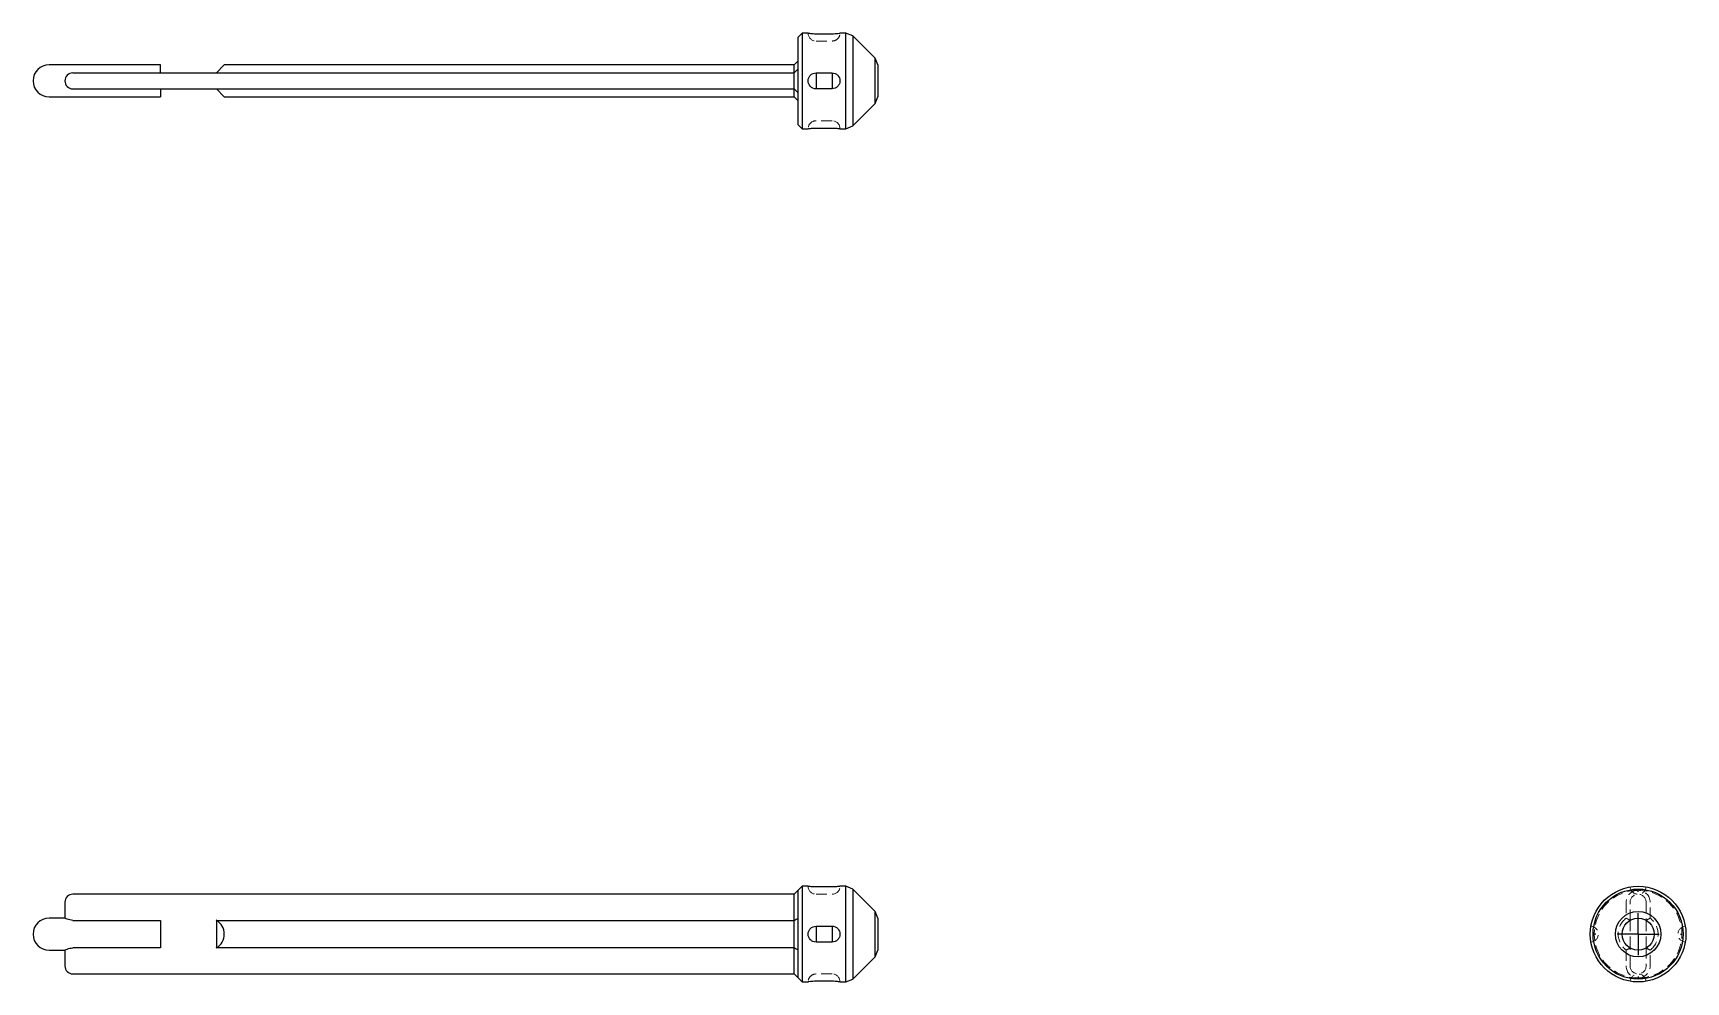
# Model space of a CAD drawing. Header units: millimetres. Extents: x 33 to 229, y 51 to 164.
import ezdxf

# ---------------------------------------------------------------- set-up
doc = ezdxf.new("R2010")
doc.units = ezdxf.units.MM
doc.linetypes.add('HIDDEN', pattern=[1.905, 1.27, -0.635])
doc.layers.add('10', color=7, linetype='Continuous')

# ---------------------------------------------------------------- blocks, each defined once
blk = doc.blocks.new('SW_CENTERMARKSYMBOL_0')
at = {"layer": '10', "color": 0}
for p, q in [((0, 5), (0, 5.19)), ((0, 0), (0, 2.5)), ((-5, 0), (-5.19, 0)), ((0, 0), (-2.5, 0)), ((0, 0), (0, -2.5)), ((0, 0), (2.5, 0)), ((5, 0), (5.19, 0)), ((0, -5), (0, -5.19))]:
    blk.add_line(p, q, dxfattribs=at)

msp = doc.modelspace()

# ---------------------------------------------------------------- linework, layer by layer
at = {"color": 7, "linetype": 'Continuous', "lineweight": 25}
for p, q in [((124.04, 163.66), (123.57, 163.19)), ((123.57, 158), (123.57, 163.19)), ((124.75, 163.66), (124.04, 163.66)), ((124.04, 163.66), (124.04, 152.34)), ((125.69, 163.58), (127.58, 163.58)), ((129.23, 163.66), (128.52, 163.66)), ((130.03, 163.33), (129.23, 163.66)), ((129.23, 152.34), (129.23, 163.66)), ((132.67, 160.69), (130.03, 163.33)), ((130.03, 163.33), (130.03, 152.67)), ((133, 159.89), (132.67, 160.69)), ((132.67, 155.31), (132.67, 160.69)), ((48.09, 159.89), (34.89, 159.89)), ((37.72, 158.94), (123.09, 158.94)), ((48.09, 158.94), (48.09, 159.89)), ((55.64, 159.89), (54.7, 158.94)), ((123.09, 159.89), (55.64, 159.89)), ((123.57, 160.36), (123.09, 159.89)), ((123.09, 158.94), (123.09, 159.89)), ((123.09, 158.94), (123.57, 159.42)), ((123.09, 157.06), (123.09, 158.94)), ((125.69, 158.94), (127.58, 158.94)), ((125.69, 158.94), (125.69, 157.06)), ((127.58, 158.94), (127.58, 157.06)), ((133, 159.89), (133, 156.11)), ((37.72, 157.06), (123.09, 157.06)), ((48.09, 157.06), (48.09, 156.11)), ((55.64, 156.11), (54.7, 157.06)), ((123.09, 157.06), (123.57, 156.58)), ((123.09, 156.11), (123.09, 157.06)), ((123.57, 152.81), (123.57, 158)), ((127.58, 157.06), (125.69, 157.06)), ((34.89, 156.11), (48.09, 156.11)), ((55.64, 156.11), (123.09, 156.11)), ((123.09, 156.11), (123.57, 155.64)), ((130.03, 152.67), (132.67, 155.31)), ((132.67, 155.31), (133, 156.11)), ((123.57, 152.81), (124.04, 152.34)), ((129.23, 152.34), (130.03, 152.67)), ((124.04, 152.34), (124.75, 152.34)), ((125.69, 152.42), (127.58, 152.42)), ((128.52, 152.34), (129.23, 152.34)), ((124.04, 62.66), (123.57, 62.19)), ((124.75, 62.66), (124.04, 62.66)), ((124.04, 62.66), (124.04, 57)), ((129.23, 62.66), (128.52, 62.66)), ((130.03, 62.33), (129.23, 62.66)), ((129.23, 57), (129.23, 62.66)), ((36.77, 60.77), (36.77, 58.89)), ((123.09, 61.72), (37.72, 61.72)), ((123.57, 62.19), (123.09, 61.72)), ((123.09, 60.77), (123.09, 61.72)), ((123.09, 58.63), (123.09, 60.77)), ((123.57, 51.81), (123.57, 62.19)), ((127.58, 62.58), (125.69, 62.58)), ((132.67, 59.69), (130.03, 62.33)), ((130.03, 62.33), (130.03, 51.67)), ((36.77, 58.89), (34.89, 58.89)), ((133, 58.89), (132.67, 59.69)), ((132.67, 54.31), (132.67, 59.69)), ((133, 58.89), (133, 57)), ((37.72, 58.63), (48.09, 58.63)), ((48.09, 58.63), (48.09, 55.37)), ((54.7, 58.63), (123.09, 58.63)), ((54.7, 58.63), (54.7, 55.37)), ((123.09, 55.37), (123.09, 58.63)), ((124.04, 57), (124.04, 51.34)), ((125.69, 57.94), (127.58, 57.94)), ((125.69, 57.94), (125.69, 56.06)), ((127.58, 57.94), (127.58, 56.06)), ((129.23, 51.34), (129.23, 57)), ((133, 57), (133, 55.11)), ((34.89, 55.11), (36.77, 55.11)), ((36.77, 55.11), (36.77, 53.23)), ((48.09, 55.37), (37.72, 55.37)), ((123.09, 55.37), (54.7, 55.37)), ((123.09, 53.23), (123.09, 55.37)), ((127.58, 56.06), (125.69, 56.06)), ((132.67, 54.31), (133, 55.11)), ((123.09, 52.28), (123.09, 53.23)), ((130.03, 51.67), (132.67, 54.31)), ((37.72, 52.28), (123.09, 52.28)), ((123.09, 52.28), (123.57, 51.81)), ((123.57, 51.81), (124.04, 51.34)), ((124.04, 51.34), (124.75, 51.34)), ((127.58, 51.42), (125.69, 51.42)), ((128.52, 51.34), (129.23, 51.34)), ((129.23, 51.34), (130.03, 51.67))]:
    msp.add_line(p, q, dxfattribs=at)
at = {"color": 7, "linetype": 'HIDDEN', "lineweight": 18}
for p, q in [((125.69, 162.72), (127.58, 162.72)), ((127.58, 153.28), (125.69, 153.28)), ((125.69, 61.72), (127.58, 61.72)), ((221.58, 60.77), (221.58, 58.89)), ((222.06, 58.63), (222.06, 60.77)), ((223.94, 60.77), (223.94, 58.63)), ((224.42, 58.89), (224.42, 60.77)), ((36.77, 58.89), (36.81, 58.87)), ((222.06, 58.63), (222.06, 55.37)), ((223.94, 58.63), (223.94, 55.37)), ((221.58, 55.11), (221.58, 53.23)), ((222.06, 53.23), (222.06, 55.37)), ((223.94, 55.37), (223.94, 53.23)), ((224.42, 53.23), (224.42, 55.11)), ((127.58, 52.28), (125.69, 52.28))]:
    msp.add_line(p, q, dxfattribs=at)
at = {"color": 7, "linetype": 'Continuous', "lineweight": 25}
for radius in [5.66, 5.33, 2.69, 1.89]:
    msp.add_circle((223, 57), radius, dxfattribs=at)
at = {"color": 7, "linetype": 'HIDDEN', "lineweight": 18}
for centre, radius, start, end in [((125.69, 163.66), 0.943, 180.0306, 270), ((127.58, 163.66), 0.943, 270, 0.0176), ((125.69, 152.34), 0.943, 90, 180.0233), ((127.58, 152.34), 0.943, 0.019, 90), ((125.69, 62.66), 0.943, 180.0285, 270), ((127.58, 62.66), 0.943, 270, 0), ((223, 57), 5.19, 90, 270), ((223, 60.77), 1.42, 90, 180), ((223, 62.66), 0.943, 184.7802, 355.2198), ((223, 60.77), 0.943, 0, 180), ((223, 57), 5.19, 270, 90), ((223, 60.77), 1.42, 0, 90), ((223, 57), 2.36, 126.8699, 233.1301), ((223, 57), 2.36, 306.8699, 53.1301), ((217.34, 57), 0.943, 274.7802, 85.2198), ((228.66, 57), 0.943, 94.7802, 265.2198), ((223, 53.23), 1.42, 180, 270), ((223, 53.23), 0.943, 180, 0), ((223, 53.23), 1.42, 270, 0), ((125.69, 51.34), 0.943, 90, 180.0232), ((127.58, 51.34), 0.943, 0, 90), ((223, 51.34), 0.943, 4.7802, 175.2198)]:
    msp.add_arc(centre, radius, start, end, dxfattribs=at)
at = {"color": 7, "linetype": 'Continuous', "lineweight": 25}
for centre, radius, start, end in [((34.89, 158), 1.89, 90, 270), ((37.72, 158), 0.943, 90, 270), ((37.72, 60.77), 0.943, 90, 180), ((34.89, 57), 1.89, 90, 270), ((53.75, 57), 1.89, 300, 60), ((37.72, 53.23), 0.943, 180, 270)]:
    msp.add_arc(centre, radius, start, end, dxfattribs=at)
for points, knots in [([(124.75, 163.66), (124.75, 163.66), (124.77, 163.66), (124.86, 163.64), (124.93, 163.63), (125.2, 163.6), (125.44, 163.58), (125.69, 163.58)], [0, 0, 0, 0, 0.25, 0.25, 0.5, 0.5, 1, 1, 1, 1]), ([(127.58, 163.58), (127.7, 163.58), (127.82, 163.59), (128.05, 163.6), (128.16, 163.61), (128.42, 163.64), (128.52, 163.66), (128.52, 163.66)], [0, 0, 0, 0, 0.25, 0.25, 0.5, 0.5, 1, 1, 1, 1]), ([(125.69, 157.06), (125.56, 157.06), (125.44, 157.08), (125.21, 157.18), (125.11, 157.25), (124.85, 157.51), (124.75, 157.75), (124.75, 158.12), (124.77, 158.25), (124.86, 158.47), (124.93, 158.58), (125.2, 158.84), (125.44, 158.94), (125.69, 158.94)], [0, 0, 0, 0, 0.125, 0.125, 0.25, 0.25, 0.5, 0.5, 0.625, 0.625, 0.75, 0.75, 1, 1, 1, 1]), ([(127.58, 158.94), (127.7, 158.94), (127.82, 158.92), (128.05, 158.82), (128.16, 158.75), (128.42, 158.49), (128.52, 158.25), (128.52, 157.88), (128.49, 157.75), (128.4, 157.53), (128.33, 157.42), (128.07, 157.16), (127.82, 157.06), (127.58, 157.06)], [0, 0, 0, 0, 0.125, 0.125, 0.25, 0.25, 0.5, 0.5, 0.625, 0.625, 0.75, 0.75, 1, 1, 1, 1]), ([(124.75, 152.34), (124.75, 152.34), (124.77, 152.34), (124.86, 152.36), (124.93, 152.37), (125.2, 152.4), (125.44, 152.42), (125.69, 152.42)], [0, 0, 0, 0, 0.25, 0.25, 0.5, 0.5, 1, 1, 1, 1]), ([(127.58, 152.42), (127.68, 152.42), (127.89, 152.41), (128.17, 152.39), (128.39, 152.36), (128.5, 152.34), (128.53, 152.34), (128.5, 152.34), (128.49, 152.34)], [0, 0, 0, 0, 0.191287, 0.38256, 0.574161, 0.765549, 0.893105, 1, 1, 1, 1]), ([(125.69, 62.58), (125.58, 62.58), (125.37, 62.59), (125.09, 62.61), (124.87, 62.64), (124.77, 62.66), (124.73, 62.66), (124.76, 62.66), (124.77, 62.66)], [0, 0, 0, 0, 0.191287, 0.38256, 0.574161, 0.765549, 0.893106, 1, 1, 1, 1]), ([(128.52, 62.66), (128.52, 62.66), (128.49, 62.66), (128.4, 62.64), (128.33, 62.63), (128.07, 62.6), (127.82, 62.58), (127.58, 62.58)], [0, 0, 0, 0, 0.25, 0.25, 0.5, 0.5, 1, 1, 1, 1]), ([(37.72, 58.63), (37.59, 58.63), (37.47, 58.65), (37.24, 58.7), (37.14, 58.73), (36.96, 58.8), (36.89, 58.83), (36.8, 58.87), (36.77, 58.89), (36.77, 58.89)], [0, 0, 0, 0, 0.25, 0.25, 0.5, 0.5, 0.75, 0.75, 1, 1, 1, 1]), ([(123.09, 58.63), (123.17, 58.68), (123.33, 58.77), (123.48, 58.85), (123.57, 58.89)], [0, 0, 0, 0, 0.4843068, 1, 1, 1, 1]), ([(125.69, 56.06), (125.56, 56.06), (125.44, 56.08), (125.21, 56.18), (125.11, 56.25), (124.85, 56.51), (124.75, 56.75), (124.75, 57.12), (124.77, 57.25), (124.86, 57.47), (124.93, 57.58), (125.2, 57.84), (125.44, 57.94), (125.69, 57.94)], [0, 0, 0, 0, 0.125, 0.125, 0.25, 0.25, 0.5, 0.5, 0.625, 0.625, 0.75, 0.75, 1, 1, 1, 1]), ([(127.58, 57.94), (127.7, 57.94), (127.82, 57.92), (128.05, 57.82), (128.16, 57.75), (128.42, 57.49), (128.52, 57.25), (128.52, 56.88), (128.49, 56.75), (128.4, 56.53), (128.33, 56.42), (128.07, 56.16), (127.82, 56.06), (127.58, 56.06)], [0, 0, 0, 0, 0.125, 0.125, 0.25, 0.25, 0.5, 0.5, 0.625, 0.625, 0.75, 0.75, 1, 1, 1, 1]), ([(36.77, 55.11), (36.77, 55.11), (36.8, 55.13), (36.89, 55.17), (36.96, 55.2), (37.14, 55.27), (37.24, 55.3), (37.46, 55.35), (37.59, 55.37), (37.72, 55.37)], [0, 0, 0, 0, 0.25, 0.25, 0.5, 0.5, 0.75, 0.75, 1, 1, 1, 1]), ([(123.57, 55.11), (123.48, 55.15), (123.33, 55.23), (123.17, 55.32), (123.09, 55.37)], [0, 0, 0, 0, 0.5156932, 1, 1, 1, 1]), ([(125.69, 51.42), (125.56, 51.42), (125.44, 51.41), (125.21, 51.4), (125.11, 51.39), (124.85, 51.36), (124.75, 51.34), (124.75, 51.34)], [0, 0, 0, 0, 0.25, 0.25, 0.5, 0.5, 1, 1, 1, 1]), ([(128.52, 51.34), (128.52, 51.34), (128.49, 51.34), (128.4, 51.36), (128.33, 51.37), (128.07, 51.4), (127.82, 51.42), (127.58, 51.42)], [0, 0, 0, 0, 0.25, 0.25, 0.5, 0.5, 1, 1, 1, 1])]:
    msp.add_open_spline(points, degree=3, knots=knots, dxfattribs=at)
at = {"color": 7, "linetype": 'HIDDEN', "lineweight": 18}
for points, knots in [([(222.06, 58.63), (221.98, 58.68), (221.82, 58.77), (221.67, 58.85), (221.58, 58.89)], [0, 0, 0, 0, 0.4843068, 1, 1, 1, 1]), ([(221.58, 55.11), (221.67, 55.15), (221.82, 55.23), (221.98, 55.32), (222.06, 55.37)], [0, 0, 0, 0, 0.5156932, 1, 1, 1, 1])]:
    msp.add_open_spline(points, degree=3, knots=knots, dxfattribs=at)
for points in [[(223.94, 58.63), (224.1, 58.72), (224.26, 58.81), (224.42, 58.89)], [(224.42, 55.11), (224.26, 55.19), (224.1, 55.28), (223.94, 55.37)]]:
    msp.add_open_spline(points, degree=3, dxfattribs=at)

# ---------------------------------------------------------------- block references
at = {"layer": '10'}
msp.add_blockref('SW_CENTERMARKSYMBOL_0', (223, 57), dxfattribs=at)

doc.saveas('drawing.dxf')
